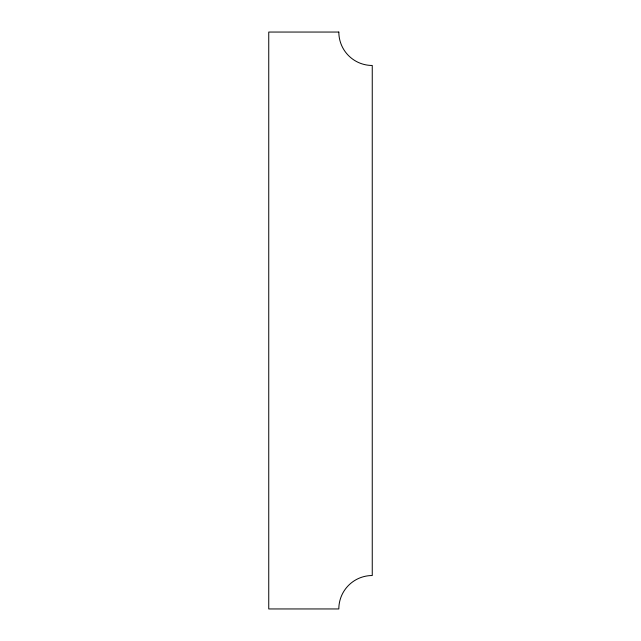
<?xml version="1.0" encoding="UTF-8"?>
<svg xmlns="http://www.w3.org/2000/svg" width="641" height="641" viewBox="0 0 641 641"><rect width="100%" height="100%" fill="white"/><g stroke="black" fill="none" stroke-linecap="round" stroke-linejoin="round"><path stroke-width="0.96" d="M338.825 32.05L268.747 32.05L268.747 608.95L338.825 608.95A33.42 33.42 0 0 1 372.253 575.53L372.253 65.47A33.42 33.42 0 0 1 338.825 32.05"/></g></svg>
